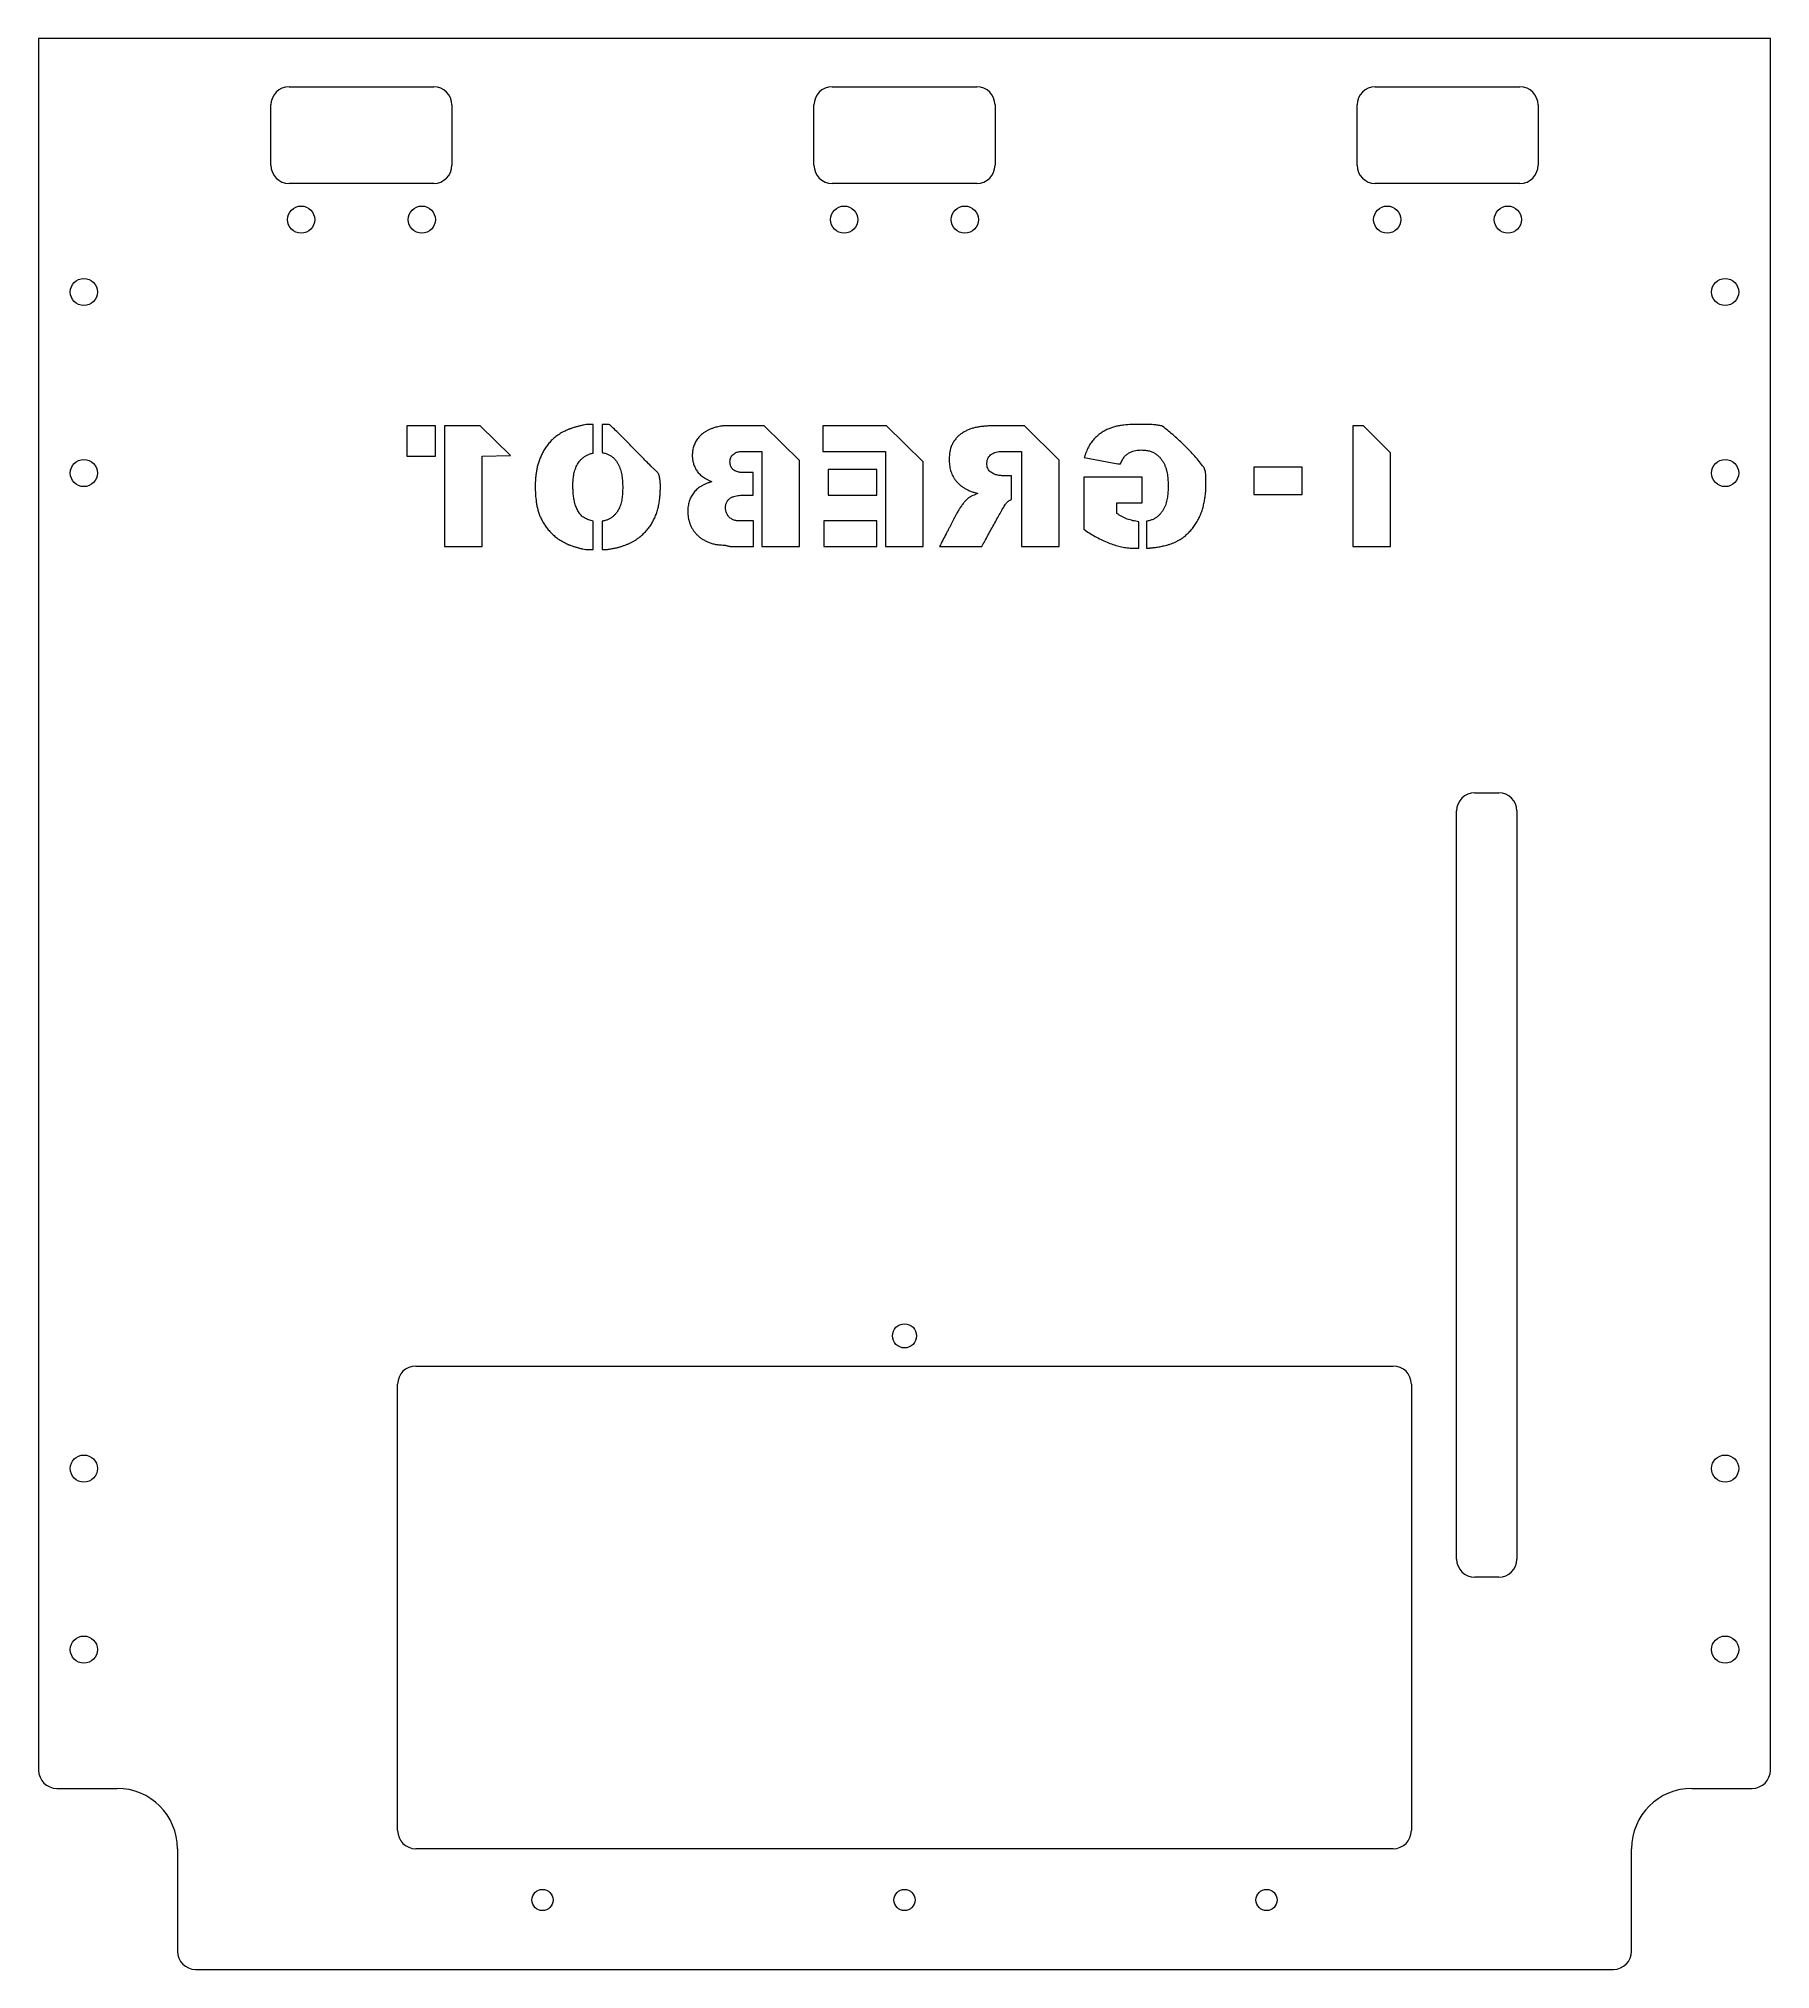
# Model space of a CAD drawing. Header units: millimetres. Extents: x 0 to 287, y 0 to 320.
import ezdxf

# ---------------------------------------------------------------- set-up
doc = ezdxf.new("R2010")
doc.units = ezdxf.units.MM

msp = doc.modelspace()

# ---------------------------------------------------------------- linework, layer by layer
at = {"color": 7, "linetype": 'Continuous', "lineweight": 15}
for p, q in [((287, 320), (0, 320)), ((0, 320), (0, 33)), ((287, 33), (287, 320)), ((41.5, 312), (65.5, 312)), ((131.5, 312), (155.5, 312)), ((221.5, 312), (245.5, 312)), ((38.5, 299), (38.5, 309)), ((68.5, 309), (68.5, 299)), ((128.5, 299), (128.5, 309)), ((158.5, 309), (158.5, 299)), ((218.5, 299), (218.5, 309)), ((248.5, 309), (248.5, 299)), ((65.5, 296), (41.5, 296)), ((155.5, 296), (131.5, 296)), ((245.5, 296), (221.5, 296)), ((91.92, 256.07), (91.17, 256.07)), ((91.92, 251.31), (91.92, 256.07)), ((94.26, 256.07), (93.37, 256.07)), ((93.37, 256.07), (93.37, 251.4)), ((183.93, 256.07), (182.47, 256.07)), ((65.76, 255.82), (61.01, 255.82)), ((61.01, 255.82), (61.01, 250.82)), ((65.76, 250.82), (65.76, 255.82)), ((73.2, 255.82), (67.26, 255.82)), ((67.26, 255.82), (67.26, 235.82)), ((78.23, 250.9), (73.2, 255.82)), ((120.24, 255.82), (113.63, 255.82)), ((126.08, 250.06), (120.24, 255.82)), ((140.54, 255.82), (129.97, 255.82)), ((129.97, 255.82), (129.97, 251.57)), ((146.62, 249.87), (140.54, 255.82)), ((163.39, 255.82), (158.05, 255.82)), ((169.16, 250.12), (163.39, 255.82)), ((219.55, 255.82), (217.81, 255.82)), ((217.81, 255.82), (217.81, 235.82)), ((224.06, 251.36), (219.55, 255.82)), ((61.01, 250.82), (65.76, 250.82)), ((73.51, 250.82), (78.23, 250.9)), ((73.51, 235.82), (73.51, 250.82)), ((116.4, 251.57), (119.83, 251.57)), ((119.83, 251.57), (119.83, 235.82)), ((126.08, 235.82), (126.08, 250.06)), ((129.97, 251.57), (140.37, 251.57)), ((140.37, 251.57), (140.37, 235.82)), ((146.62, 235.82), (146.62, 249.87)), ((159.5, 251.57), (162.91, 251.57)), ((162.91, 251.57), (162.91, 235.82)), ((169.16, 235.82), (169.16, 250.12)), ((173.29, 250.55), (178.86, 249.52)), ((224.06, 235.82), (224.06, 251.36)), ((118.42, 248.07), (116.45, 248.07)), ((118.42, 244.32), (118.42, 248.07)), ((138.94, 248.57), (130.84, 248.57)), ((130.84, 248.57), (130.84, 244.32)), ((138.94, 244.32), (138.94, 248.57)), ((161.26, 243.64), (161.26, 247.54)), ((182.88, 247.32), (173.2, 247.32)), ((173.2, 247.32), (173.2, 238.68)), ((178.86, 249.52), (179.29, 249.52)), ((182.88, 243.07), (182.88, 247.32)), ((209.4, 248.97), (201.4, 248.97)), ((201.4, 248.97), (201.4, 244.47)), ((209.4, 244.47), (209.4, 248.97)), ((116.5, 244.32), (118.42, 244.32)), ((130.84, 244.32), (138.94, 244.32)), ((201.4, 244.47), (209.4, 244.47)), ((118.47, 240.07), (115.83, 240.07)), ((118.47, 235.82), (118.47, 240.07)), ((138.94, 240.07), (130.11, 240.07)), ((130.11, 240.07), (130.11, 235.82)), ((138.94, 235.82), (138.94, 240.07)), ((178.7, 241.32), (178.7, 243.07)), ((178.7, 243.07), (182.88, 243.07)), ((91.92, 235.32), (91.92, 240)), ((93.37, 240), (93.37, 235.32)), ((182.34, 235.57), (182.34, 239.93)), ((183.58, 240), (183.58, 235.57)), ((67.26, 235.82), (73.51, 235.82)), ((91.09, 235.32), (91.92, 235.32)), ((93.37, 235.32), (93.99, 235.32)), ((114.75, 235.82), (118.47, 235.82)), ((119.83, 235.82), (126.08, 235.82)), ((130.11, 235.82), (138.94, 235.82)), ((140.37, 235.82), (146.62, 235.82)), ((149.31, 235.82), (156.31, 235.82)), ((162.91, 235.82), (169.16, 235.82)), ((180.88, 235.57), (182.34, 235.57)), ((183.58, 235.57), (184.12, 235.57)), ((217.81, 235.82), (224.06, 235.82)), ((238, 195), (242, 195)), ((235, 68), (235, 192)), ((245, 192), (245, 68)), ((62.5, 100), (224.5, 100)), ((59.5, 23), (59.5, 97)), ((227.5, 97), (227.5, 23)), ((242, 65), (238, 65)), ((3, 30), (13, 30)), ((274, 30), (284, 30)), ((23, 20), (23, 3)), ((224.5, 20), (62.5, 20)), ((264, 3), (264, 20)), ((26, 0), (261, 0))]:
    msp.add_line(p, q, dxfattribs=at)
for centre, radius in [((43.5, 290), 2.25), ((63.5, 290), 2.25), ((133.5, 290), 2.25), ((153.5, 290), 2.25), ((223.5, 290), 2.25), ((243.5, 290), 2.25), ((7.5, 278), 2.25), ((279.5, 278), 2.25), ((7.5, 248), 2.25), ((279.5, 248), 2.25), ((143.5, 105), 2), ((7.5, 83), 2.25), ((279.5, 83), 2.25), ((7.5, 53), 2.25), ((279.5, 53), 2.25), ((83.5, 11.5), 1.75), ((143.5, 11.5), 1.75), ((203.5, 11.5), 1.75)]:
    msp.add_circle(centre, radius, dxfattribs=at)
for centre, radius, start, end in [((41.5, 309), 3, 90, 180), ((65.5, 309), 3, 0, 90), ((131.5, 309), 3, 90, 180), ((155.5, 309), 3, 0, 90), ((221.5, 309), 3, 90, 180), ((245.5, 309), 3, 0, 90), ((41.5, 299), 3, 180, 270), ((65.5, 299), 3, 270, 0), ((131.5, 299), 3, 180, 270), ((155.5, 299), 3, 270, 0), ((221.5, 299), 3, 180, 270), ((245.5, 299), 3, 270, 0), ((238, 192), 3, 90, 180), ((242, 192), 3, 0, 90), ((62.5, 97), 3, 90, 180), ((224.5, 97), 3, 0, 90), ((238, 68), 3, 180, 270), ((242, 68), 3, 270, 0), ((3, 33), 3, 180, 270), ((284, 33), 3, 270, 0), ((13, 20), 10, 0, 90), ((274, 20), 10, 90, 180), ((62.5, 23), 3, 180, 270), ((224.5, 23), 3, 270, 0), ((26, 3), 3, 180, 270), ((261, 3), 3, 270, 0)]:
    msp.add_arc(centre, radius, start, end, dxfattribs=at)
for points, knots in [([(91.17, 256.07), (91.03, 256.06), (90.73, 256.05), (90.26, 255.94), (89.74, 255.82), (89.23, 255.68), (88.76, 255.55), (88.41, 255.43), (88.17, 255.35), (88.04, 255.31), (87.95, 255.28), (87.9, 255.26), (87.89, 255.25)], [0, 0, 0, 0, 0.117869, 0.265637, 0.427981, 0.586716, 0.734362, 0.862607, 0.915801, 0.956969, 0.985023, 1, 1, 1, 1]), ([(94.82, 255.82), (94.8, 255.86), (94.74, 255.95), (94.58, 256.01), (94.42, 256.06), (94.31, 256.07), (94.26, 256.07)], [0, 0, 0, 0, 0.215567, 0.480897, 0.768688, 1, 1, 1, 1]), ([(182.47, 256.07), (182.04, 256.07), (181.16, 256.05), (180.05, 255.97), (179.15, 255.86), (178.48, 255.71), (177.83, 255.52), (177.19, 255.27), (176.57, 254.96), (175.98, 254.58), (175.42, 254.14), (174.98, 253.71), (174.64, 253.33), (174.4, 253.01), (174.18, 252.67), (173.97, 252.3), (173.78, 251.9), (173.6, 251.48), (173.43, 251.03), (173.34, 250.71), (173.29, 250.55)], [0, 0, 0, 0, 0.110735, 0.226099, 0.284954, 0.342966, 0.401093, 0.459052, 0.517955, 0.577337, 0.638579, 0.701775, 0.734617, 0.767961, 0.802922, 0.839069, 0.876801, 0.916251, 0.957074, 1, 1, 1, 1]), ([(186.31, 255.72), (186.27, 255.74), (186.16, 255.8), (185.94, 255.83), (185.65, 255.89), (185.31, 255.94), (184.95, 255.99), (184.58, 256.03), (184.24, 256.06), (184.02, 256.07), (183.93, 256.07)], [0, 0, 0, 0, 0.050062, 0.146819, 0.27533, 0.419585, 0.575078, 0.734999, 0.883139, 1, 1, 1, 1]), ([(87.89, 255.25), (87.6, 255.13), (87.03, 254.88), (86.25, 254.43), (85.56, 253.94), (84.96, 253.38), (84.45, 252.79), (83.99, 252.18), (83.6, 251.54), (83.27, 250.88), (83, 250.22), (82.78, 249.55), (82.6, 248.88), (82.49, 248.22), (82.4, 247.57), (82.34, 246.95), (82.3, 246.36), (82.3, 245.98), (82.3, 245.79)], [0, 0, 0, 0, 0.080835, 0.156841, 0.229238, 0.298211, 0.365151, 0.429823, 0.493157, 0.555643, 0.616804, 0.676663, 0.735081, 0.792895, 0.848932, 0.901763, 0.952417, 1, 1, 1, 1]), ([(101.46, 249.15), (101.21, 249.41), (100.68, 249.95), (99.87, 250.78), (99.03, 251.65), (98.17, 252.52), (97.32, 253.4), (96.47, 254.25), (95.64, 255.05), (95.09, 255.57), (94.82, 255.82)], [0, 0, 0, 0, 0.116778, 0.240894, 0.370001, 0.500868, 0.631729, 0.75965, 0.88289, 1, 1, 1, 1]), ([(112.19, 255.58), (112.01, 255.52), (111.68, 255.42), (111.21, 255.23), (110.77, 255.01), (110.39, 254.77), (110.03, 254.52), (109.72, 254.25), (109.44, 253.96), (109.19, 253.66), (108.98, 253.35), (108.8, 253.02), (108.65, 252.68), (108.5, 252.22), (108.36, 251.62), (108.34, 251.12), (108.33, 250.88)], [0, 0, 0, 0, 0.0821, 0.159657, 0.232721, 0.301805, 0.367761, 0.430976, 0.491475, 0.550207, 0.607549, 0.663926, 0.719784, 0.775582, 0.88745, 1, 1, 1, 1]), ([(113.63, 255.82), (113.6, 255.82), (113.52, 255.82), (113.39, 255.81), (113.21, 255.78), (112.93, 255.75), (112.58, 255.69), (112.31, 255.61), (112.19, 255.58)], [0, 0, 0, 0, 0.061235, 0.154673, 0.275427, 0.428179, 0.741279, 1, 1, 1, 1]), ([(158.05, 255.82), (157.86, 255.82), (157.48, 255.81), (156.9, 255.77), (156.31, 255.71), (155.69, 255.62), (155.08, 255.5), (154.49, 255.33), (153.92, 255.1), (153.37, 254.83), (152.85, 254.5), (152.38, 254.11), (151.97, 253.65), (151.66, 253.22), (151.44, 252.85), (151.3, 252.54), (151.18, 252.21), (151.08, 251.86), (151, 251.49), (150.95, 251.1), (150.92, 250.68), (150.91, 250.4), (150.91, 250.25)], [0, 0, 0, 0, 0.054247, 0.110506, 0.168851, 0.229406, 0.290547, 0.350669, 0.409759, 0.469123, 0.528144, 0.587097, 0.647229, 0.70891, 0.740852, 0.773433, 0.807392, 0.842453, 0.879273, 0.91757, 0.957886, 1, 1, 1, 1]), ([(193.09, 248.96), (192.85, 249.27), (192.37, 249.89), (191.6, 250.79), (190.8, 251.67), (189.96, 252.52), (189.08, 253.36), (188.18, 254.17), (187.26, 254.97), (186.62, 255.47), (186.31, 255.72)], [0, 0, 0, 0, 0.121858, 0.244727, 0.368763, 0.494122, 0.620365, 0.746755, 0.873062, 1, 1, 1, 1]), ([(88.55, 245.9), (88.55, 246.15), (88.56, 246.67), (88.63, 247.33), (88.72, 247.87), (88.81, 248.28), (88.95, 248.68), (89.1, 249.07), (89.28, 249.45), (89.52, 249.81), (89.79, 250.15), (90.11, 250.46), (90.48, 250.75), (90.91, 250.99), (91.39, 251.19), (91.74, 251.27), (91.92, 251.31)], [0, 0, 0, 0, 0.10845, 0.22413, 0.284195, 0.343279, 0.40317, 0.463134, 0.523595, 0.584489, 0.646437, 0.710432, 0.776922, 0.846216, 0.920182, 1, 1, 1, 1]), ([(93.37, 251.4), (93.55, 251.36), (93.91, 251.29), (94.41, 251.11), (94.85, 250.86), (95.22, 250.56), (95.55, 250.22), (95.83, 249.85), (96.07, 249.46), (96.26, 249.04), (96.42, 248.61), (96.55, 248.17), (96.65, 247.73), (96.72, 247.14), (96.78, 246.45), (96.79, 245.91), (96.8, 245.66)], [0, 0, 0, 0, 0.076751, 0.147954, 0.215445, 0.280442, 0.34427, 0.40638, 0.468838, 0.531533, 0.593849, 0.655682, 0.717635, 0.779795, 0.896969, 1, 1, 1, 1]), ([(108.33, 250.88), (108.34, 250.66), (108.36, 250.24), (108.49, 249.62), (108.72, 249.03), (108.96, 248.55), (109.22, 248.18), (109.45, 247.92), (109.71, 247.66), (110.02, 247.42), (110.36, 247.19), (110.73, 246.97), (111.14, 246.76), (111.43, 246.64), (111.58, 246.57)], [0, 0, 0, 0, 0.1099221, 0.2185292, 0.3275554, 0.4402118, 0.4980564, 0.5590027, 0.6221973, 0.6891217, 0.7602844, 0.8355228, 0.9154543, 1, 1, 1, 1]), ([(114.58, 249.87), (114.59, 249.99), (114.6, 250.23), (114.71, 250.56), (114.88, 250.85), (115.12, 251.1), (115.4, 251.31), (115.71, 251.47), (116.05, 251.55), (116.28, 251.56), (116.4, 251.57)], [0, 0, 0, 0, 0.130224, 0.25141, 0.37198, 0.497557, 0.623504, 0.747619, 0.871309, 1, 1, 1, 1]), ([(115.23, 248.47), (115.17, 248.51), (115.05, 248.59), (114.91, 248.75), (114.8, 248.92), (114.69, 249.17), (114.61, 249.48), (114.59, 249.74), (114.58, 249.87)], [0, 0, 0, 0, 0.136697, 0.265336, 0.391042, 0.515809, 0.763892, 1, 1, 1, 1]), ([(150.91, 250.25), (150.91, 250.1), (150.92, 249.79), (150.96, 249.33), (151.03, 248.88), (151.13, 248.44), (151.27, 248.02), (151.45, 247.6), (151.66, 247.21), (151.92, 246.83), (152.23, 246.46), (152.57, 246.12), (152.96, 245.81), (153.4, 245.51), (153.88, 245.24), (154.43, 245.01), (155.02, 244.79), (155.44, 244.69), (155.66, 244.63)], [0, 0, 0, 0, 0.058209, 0.115181, 0.171612, 0.227354, 0.282855, 0.337793, 0.394205, 0.451085, 0.509247, 0.569239, 0.631253, 0.696198, 0.764994, 0.837947, 0.91615, 1, 1, 1, 1]), ([(157.16, 249.62), (157.16, 249.71), (157.17, 249.87), (157.21, 250.11), (157.28, 250.33), (157.41, 250.59), (157.61, 250.88), (157.93, 251.14), (158.3, 251.34), (158.69, 251.47), (159.1, 251.55), (159.37, 251.57), (159.5, 251.57)], [0, 0, 0, 0, 0.0756286, 0.1463311, 0.2125228, 0.2764626, 0.3999972, 0.5184774, 0.6372389, 0.7605827, 0.8830591, 1, 1, 1, 1]), ([(161.26, 247.54), (161.19, 247.54), (161.03, 247.55), (160.77, 247.56), (160.48, 247.56), (160.05, 247.55), (159.49, 247.56), (158.93, 247.65), (158.5, 247.77), (158.2, 247.9), (157.92, 248.06), (157.65, 248.25), (157.42, 248.5), (157.27, 248.82), (157.17, 249.2), (157.16, 249.48), (157.16, 249.62)], [0, 0, 0, 0, 0.041697, 0.090031, 0.145794, 0.207511, 0.33773, 0.466446, 0.529768, 0.592054, 0.653014, 0.715172, 0.777844, 0.843681, 0.917256, 1, 1, 1, 1]), ([(179.29, 249.52), (179.34, 249.64), (179.43, 249.88), (179.6, 250.2), (179.78, 250.48), (180.04, 250.8), (180.39, 251.13), (180.85, 251.42), (181.33, 251.63), (181.82, 251.75), (182.29, 251.81), (182.59, 251.82), (182.74, 251.82)], [0, 0, 0, 0, 0.0879214, 0.1690689, 0.2444252, 0.3142309, 0.4438246, 0.565624, 0.6818538, 0.7930236, 0.8999928, 1, 1, 1, 1]), ([(182.74, 251.82), (182.98, 251.81), (183.43, 251.8), (184.06, 251.68), (184.63, 251.5), (185.11, 251.21), (185.52, 250.88), (185.89, 250.52), (186.2, 250.11), (186.46, 249.68), (186.68, 249.22), (186.85, 248.74), (186.98, 248.25), (187.07, 247.75), (187.12, 247.26), (187.16, 246.79), (187.19, 246.36), (187.19, 246.07), (187.2, 245.94)], [0, 0, 0, 0, 0.0840403, 0.1603858, 0.2304125, 0.2959821, 0.3590309, 0.4200139, 0.4808114, 0.5412521, 0.60152, 0.6619787, 0.7223673, 0.7839108, 0.8435261, 0.8991961, 0.9515092, 1, 1, 1, 1]), ([(102.8, 247.72), (102.78, 247.77), (102.74, 247.88), (102.62, 248.04), (102.46, 248.22), (102.27, 248.4), (102.07, 248.59), (101.85, 248.78), (101.65, 248.97), (101.52, 249.09), (101.46, 249.15)], [0, 0, 0, 0, 0.079181, 0.180405, 0.302612, 0.435845, 0.58035, 0.730567, 0.875181, 1, 1, 1, 1]), ([(103.05, 245.64), (103.05, 245.67), (103.05, 245.77), (103.05, 245.94), (103.04, 246.19), (103.02, 246.47), (102.99, 246.79), (102.95, 247.11), (102.9, 247.43), (102.83, 247.63), (102.8, 247.72)], [0, 0, 0, 0, 0.046355, 0.135358, 0.254086, 0.391498, 0.544265, 0.701349, 0.858083, 1, 1, 1, 1]), ([(111.58, 246.57), (111.41, 246.52), (111.07, 246.41), (110.59, 246.23), (110.14, 246.02), (109.74, 245.79), (109.37, 245.55), (109.04, 245.27), (108.75, 244.99), (108.5, 244.67), (108.29, 244.35), (108.1, 244), (107.94, 243.65), (107.81, 243.27), (107.71, 242.89), (107.64, 242.48), (107.59, 242.06), (107.59, 241.78), (107.58, 241.63)], [0, 0, 0, 0, 0.0790142, 0.153447, 0.224513, 0.2916126, 0.3555795, 0.4165932, 0.475751, 0.5332237, 0.5895083, 0.6461719, 0.7025926, 0.7594421, 0.8173027, 0.8764091, 0.937213, 1, 1, 1, 1]), ([(116.45, 248.07), (116.42, 248.07), (116.35, 248.08), (116.23, 248.1), (116.08, 248.14), (115.84, 248.2), (115.55, 248.3), (115.33, 248.41), (115.23, 248.47)], [0, 0, 0, 0, 0.067039, 0.159336, 0.2808, 0.428787, 0.733982, 1, 1, 1, 1]), ([(193.45, 245.82), (193.45, 245.97), (193.45, 246.27), (193.45, 246.72), (193.44, 247.17), (193.44, 247.6), (193.41, 248), (193.34, 248.37), (193.26, 248.7), (193.15, 248.88), (193.09, 248.96)], [0, 0, 0, 0, 0.137942, 0.280767, 0.423597, 0.556678, 0.684009, 0.803021, 0.910362, 1, 1, 1, 1]), ([(82.3, 245.79), (82.3, 245.35), (82.32, 244.47), (82.44, 243.37), (82.58, 242.49), (82.75, 241.84), (82.96, 241.19), (83.21, 240.56), (83.53, 239.94), (83.91, 239.34), (84.34, 238.74), (84.84, 238.17), (85.42, 237.62), (86.08, 237.1), (86.84, 236.62), (87.38, 236.34), (87.66, 236.19)], [0, 0, 0, 0, 0.112162, 0.225867, 0.283075, 0.340528, 0.398134, 0.456497, 0.515584, 0.57613, 0.638656, 0.703437, 0.771165, 0.842711, 0.918787, 1, 1, 1, 1]), ([(90.44, 240.57), (90.34, 240.63), (90.15, 240.76), (89.89, 240.99), (89.66, 241.26), (89.39, 241.67), (89.11, 242.23), (88.87, 242.96), (88.71, 243.72), (88.61, 244.48), (88.56, 245.21), (88.55, 245.68), (88.55, 245.9)], [0, 0, 0, 0, 0.058731, 0.116556, 0.176313, 0.237618, 0.365262, 0.496242, 0.629435, 0.761332, 0.887128, 1, 1, 1, 1]), ([(96.8, 245.66), (96.79, 245.38), (96.78, 244.81), (96.72, 244.1), (96.65, 243.51), (96.55, 243.07), (96.42, 242.65), (96.26, 242.24), (96.07, 241.85), (95.83, 241.48), (95.54, 241.14), (95.22, 240.81), (94.84, 240.53), (94.4, 240.3), (93.91, 240.11), (93.55, 240.04), (93.37, 240)], [0, 0, 0, 0, 0.112359, 0.233613, 0.295711, 0.356564, 0.416807, 0.477093, 0.536411, 0.596635, 0.656693, 0.719094, 0.783273, 0.850504, 0.922428, 1, 1, 1, 1]), ([(95.91, 235.65), (96.08, 235.69), (96.43, 235.79), (96.94, 235.96), (97.42, 236.14), (97.87, 236.33), (98.31, 236.54), (98.72, 236.77), (99.1, 237.01), (99.57, 237.36), (100.12, 237.81), (100.7, 238.41), (101.22, 239.03), (101.66, 239.7), (102.02, 240.4), (102.34, 241.11), (102.58, 241.85), (102.76, 242.61), (102.88, 243.38), (102.98, 244.14), (103.03, 244.89), (103.04, 245.39), (103.05, 245.64)], [0, 0, 0, 0, 0.041196, 0.080866, 0.119178, 0.156297, 0.192309, 0.227192, 0.261024, 0.294056, 0.358043, 0.419932, 0.48026, 0.539651, 0.598377, 0.656528, 0.714557, 0.772792, 0.830778, 0.888096, 0.944259, 1, 1, 1, 1]), ([(113.83, 242.25), (113.84, 242.36), (113.84, 242.55), (113.89, 242.83), (113.97, 243.08), (114.12, 243.37), (114.38, 243.67), (114.76, 243.94), (115.19, 244.13), (115.64, 244.24), (116.08, 244.31), (116.37, 244.32), (116.5, 244.32)], [0, 0, 0, 0, 0.081078, 0.155062, 0.222157, 0.285888, 0.407413, 0.528592, 0.651086, 0.775147, 0.894302, 1, 1, 1, 1]), ([(154.04, 243.82), (153.9, 243.69), (153.6, 243.41), (153.21, 242.93), (152.83, 242.41), (152.49, 241.88), (152.16, 241.35), (151.89, 240.82), (151.63, 240.32), (151.47, 240), (151.4, 239.85)], [0, 0, 0, 0, 0.123143, 0.253693, 0.387648, 0.520591, 0.650938, 0.776544, 0.893735, 1, 1, 1, 1]), ([(155.66, 244.63), (155.53, 244.56), (155.25, 244.43), (154.83, 244.27), (154.4, 244.1), (154.16, 243.91), (154.04, 243.82)], [0, 0, 0, 0, 0.252384, 0.501796, 0.750579, 1, 1, 1, 1]), ([(160.34, 242.97), (160.39, 243.04), (160.5, 243.19), (160.74, 243.35), (160.99, 243.5), (161.17, 243.6), (161.26, 243.64)], [0, 0, 0, 0, 0.229604, 0.477327, 0.738187, 1, 1, 1, 1]), ([(187.2, 245.94), (187.19, 245.67), (187.18, 245.1), (187.12, 244.38), (187.05, 243.77), (186.95, 243.31), (186.81, 242.86), (186.65, 242.42), (186.44, 242), (186.2, 241.6), (185.89, 241.23), (185.56, 240.87), (185.16, 240.56), (184.69, 240.31), (184.16, 240.11), (183.78, 240.04), (183.58, 240)], [0, 0, 0, 0, 0.104932, 0.222397, 0.284037, 0.344954, 0.405525, 0.466429, 0.527226, 0.588538, 0.650482, 0.714217, 0.779906, 0.848256, 0.921078, 1, 1, 1, 1]), ([(186.5, 235.95), (186.66, 235.98), (186.99, 236.06), (187.47, 236.2), (187.92, 236.36), (188.35, 236.54), (188.77, 236.74), (189.16, 236.96), (189.53, 237.2), (189.99, 237.56), (190.52, 238.03), (191.08, 238.64), (191.59, 239.29), (192.02, 239.98), (192.38, 240.69), (192.69, 241.42), (192.94, 242.17), (193.13, 242.93), (193.27, 243.69), (193.37, 244.42), (193.44, 245.13), (193.44, 245.59), (193.45, 245.82)], [0, 0, 0, 0, 0.038826, 0.076671, 0.113276, 0.149025, 0.184023, 0.218269, 0.251772, 0.285096, 0.350203, 0.41357, 0.475701, 0.537452, 0.598526, 0.658924, 0.718857, 0.778678, 0.837383, 0.89385, 0.947912, 1, 1, 1, 1]), ([(91.92, 240), (91.79, 240.04), (91.54, 240.11), (91.15, 240.24), (90.78, 240.38), (90.55, 240.51), (90.44, 240.57)], [0, 0, 0, 0, 0.248622, 0.5041539, 0.7601547, 1, 1, 1, 1]), ([(107.58, 241.63), (107.59, 241.46), (107.6, 241.11), (107.66, 240.59), (107.78, 240.08), (107.94, 239.58), (108.15, 239.1), (108.4, 238.65), (108.7, 238.22), (109.05, 237.83), (109.44, 237.46), (109.87, 237.13), (110.35, 236.84), (110.87, 236.58), (111.44, 236.36), (112.05, 236.2), (112.7, 236.1), (113.14, 236.08), (113.37, 236.07)], [0, 0, 0, 0, 0.058455, 0.116887, 0.17503, 0.233603, 0.291971, 0.349325, 0.407484, 0.465863, 0.525057, 0.58572, 0.64813, 0.71342, 0.780596, 0.850357, 0.92315, 1, 1, 1, 1]), ([(114.88, 240.38), (114.8, 240.43), (114.63, 240.53), (114.41, 240.72), (114.23, 240.93), (114.09, 241.17), (113.97, 241.43), (113.89, 241.7), (113.84, 241.97), (113.84, 242.16), (113.83, 242.25)], [0, 0, 0, 0, 0.130527, 0.256968, 0.379651, 0.503039, 0.627718, 0.752456, 0.875286, 1, 1, 1, 1]), ([(115.83, 240.07), (115.77, 240.08), (115.62, 240.09), (115.39, 240.16), (115.12, 240.25), (114.96, 240.34), (114.88, 240.38)], [0, 0, 0, 0, 0.176701, 0.441031, 0.735327, 1, 1, 1, 1]), ([(156.31, 235.82), (156.48, 236.12), (156.82, 236.74), (157.34, 237.69), (157.88, 238.67), (158.42, 239.65), (158.94, 240.61), (159.38, 241.36), (159.7, 241.93), (159.93, 242.31), (160.14, 242.65), (160.28, 242.87), (160.34, 242.97)], [0, 0, 0, 0, 0.123723, 0.257889, 0.396308, 0.534311, 0.667414, 0.79336, 0.852203, 0.90598, 0.955514, 1, 1, 1, 1]), ([(182.34, 239.93), (182.01, 239.98), (181.36, 240.08), (180.56, 240.32), (179.95, 240.55), (179.51, 240.77), (179.09, 241.03), (178.83, 241.22), (178.7, 241.32)], [0, 0, 0, 0, 0.253219, 0.502243, 0.626516, 0.750296, 0.874052, 1, 1, 1, 1]), ([(151.4, 239.85), (151.32, 239.7), (151.17, 239.39), (150.92, 238.92), (150.67, 238.43), (150.3, 237.74), (149.84, 236.87), (149.49, 236.17), (149.31, 235.82)], [0, 0, 0, 0, 0.110203, 0.226578, 0.349894, 0.480151, 0.74299, 1, 1, 1, 1]), ([(173.2, 238.68), (173.51, 238.48), (174.12, 238.06), (175.08, 237.5), (176.06, 236.99), (177.05, 236.53), (178.03, 236.15), (179, 235.86), (179.95, 235.66), (180.58, 235.6), (180.88, 235.57)], [0, 0, 0, 0, 0.133551, 0.265487, 0.397333, 0.527983, 0.654763, 0.775281, 0.889899, 1, 1, 1, 1]), ([(87.66, 236.19), (87.69, 236.18), (87.76, 236.15), (87.88, 236.11), (88.04, 236.05), (88.3, 235.96), (88.67, 235.83), (89.15, 235.68), (89.66, 235.55), (90.17, 235.43), (90.64, 235.34), (90.95, 235.33), (91.09, 235.32)], [0, 0, 0, 0, 0.02619, 0.0624331, 0.109503, 0.1670198, 0.2973333, 0.4412846, 0.5917509, 0.7432946, 0.8829524, 1, 1, 1, 1]), ([(93.99, 235.32), (94.02, 235.32), (94.11, 235.33), (94.28, 235.35), (94.5, 235.38), (94.77, 235.41), (95.06, 235.47), (95.35, 235.52), (95.64, 235.58), (95.82, 235.63), (95.91, 235.65)], [0, 0, 0, 0, 0.04832, 0.141157, 0.260616, 0.400228, 0.550974, 0.710338, 0.864202, 1, 1, 1, 1]), ([(113.37, 236.07), (113.42, 236.07), (113.54, 236.07), (113.72, 236.04), (113.92, 236), (114.13, 235.95), (114.33, 235.89), (114.51, 235.86), (114.65, 235.83), (114.72, 235.82), (114.75, 235.82)], [0, 0, 0, 0, 0.108655, 0.243622, 0.390956, 0.548204, 0.69734, 0.833761, 0.938535, 1, 1, 1, 1]), ([(184.12, 235.57), (184.16, 235.57), (184.27, 235.58), (184.47, 235.6), (184.75, 235.64), (185.09, 235.67), (185.45, 235.74), (185.82, 235.79), (186.17, 235.87), (186.39, 235.92), (186.5, 235.95)], [0, 0, 0, 0, 0.043938, 0.135182, 0.257773, 0.400089, 0.554572, 0.712519, 0.864977, 1, 1, 1, 1])]:
    msp.add_open_spline(points, degree=3, knots=knots, dxfattribs=at)

doc.saveas('drawing.dxf')
